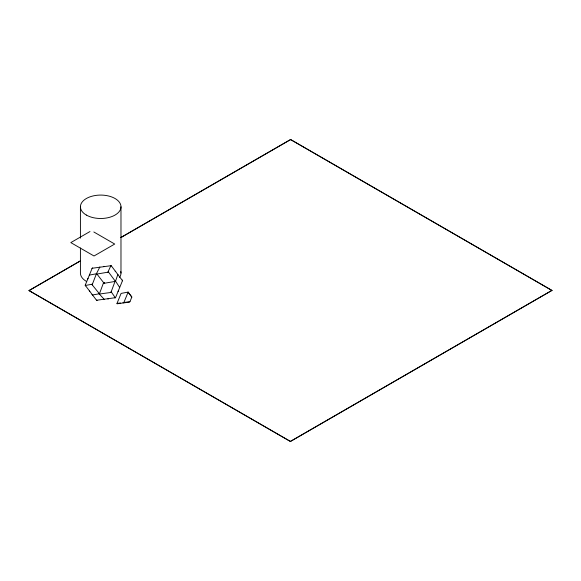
<?xml version="1.0" encoding="UTF-8"?>
<svg xmlns="http://www.w3.org/2000/svg" width="581" height="581" viewBox="0 0 581 581"><rect width="100%" height="100%" fill="white"/><g stroke="black" fill="none" stroke-linecap="round" stroke-linejoin="round"><path stroke-width="0.87" d="M85.371 285.867L85.371 285.482L92.43 284.138L96.417 273.76L99.859 266.969M96.526 274.13L107.841 272.198L110.906 265.706L111.283 265.8M92.43 294.981L99.155 293.826L104.289 299.447M104.122 266.388L103.411 266.49M91.994 284.581L99.155 293.441L99.591 293.383L103.578 282.62L96.962 274.072M115.002 297.98L115.27 297.712L111.182 291.8L115.169 281.037L108.378 271.886M119.693 287.508L115.539 281.131L117.907 274.348M116.999 303.427L121.088 293.42L128.147 292.076L131.829 297.065L129.948 301.662L129.512 302.105L117.101 303.798L116.999 303.427L120.405 302.962M128.147 292.076L123.717 302.897M92.699 267.95L92.096 268.415M89.365 275.103L96.417 273.76M99.591 294.008L111.182 292.425M118.342 290.827L118.066 291.488M103.687 283.375L115.002 281.444M110.579 292.272L111.182 291.8M89.982 231.536L70.817 242.604L94.013 255.996L114.718 244.042L93.839 231.986M29.05 290.522L80.105 261.043L29.05 290.594L290.406 441.407L551.95 290.406L290.406 441.48L29.05 290.594M120.942 237.462L290.594 139.52L551.95 290.406M120.942 237.535L290.594 139.593L551.95 290.478M107.841 298.961L108.545 298.866M87.738 279.083L88.007 278.422M89.365 291.016L89.801 291.582M122.961 302.614L129.948 301.662M115.169 281.037L115.539 281.131M96.417 300.13L97.129 300.421M107.841 272.198L108.545 272.489M103.578 282.62L104.289 282.903M115.169 271.204L115.706 271.516M91.994 294.414L92.532 294.727M128.248 292.446L131.829 297.065M122.431 280.819L122.33 280.064M85.269 285.111L85.371 285.482M92.43 284.138L92.532 284.893M120.979 206.785L120.979 273.092M99.155 293.441L99.155 293.826M80.418 206.785L80.418 238.152M80.418 248.007L80.418 273.092A20.277 11.707 0 0 0 86.358 281.371M120.804 271.567A20.277 11.707 0 0 1 119.439 277.573M92.161 268.262L85.204 285.271L96.526 300.261L115.539 297.675L122.497 280.659L111.182 265.67L92.161 268.262M104.021 282.555L103.411 283.027L104.122 283.317L104.021 282.555M86.358 215.064A20.277 11.707 0 0 0 120.289 209.821A20.277 11.707 0 0 0 95.451 195.477A20.277 11.707 0 0 0 86.358 215.064"/></g></svg>
